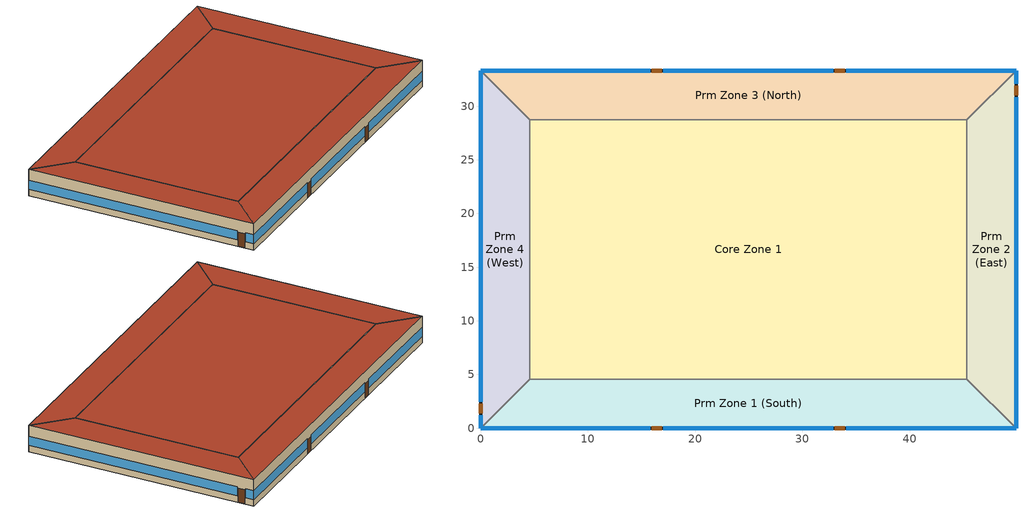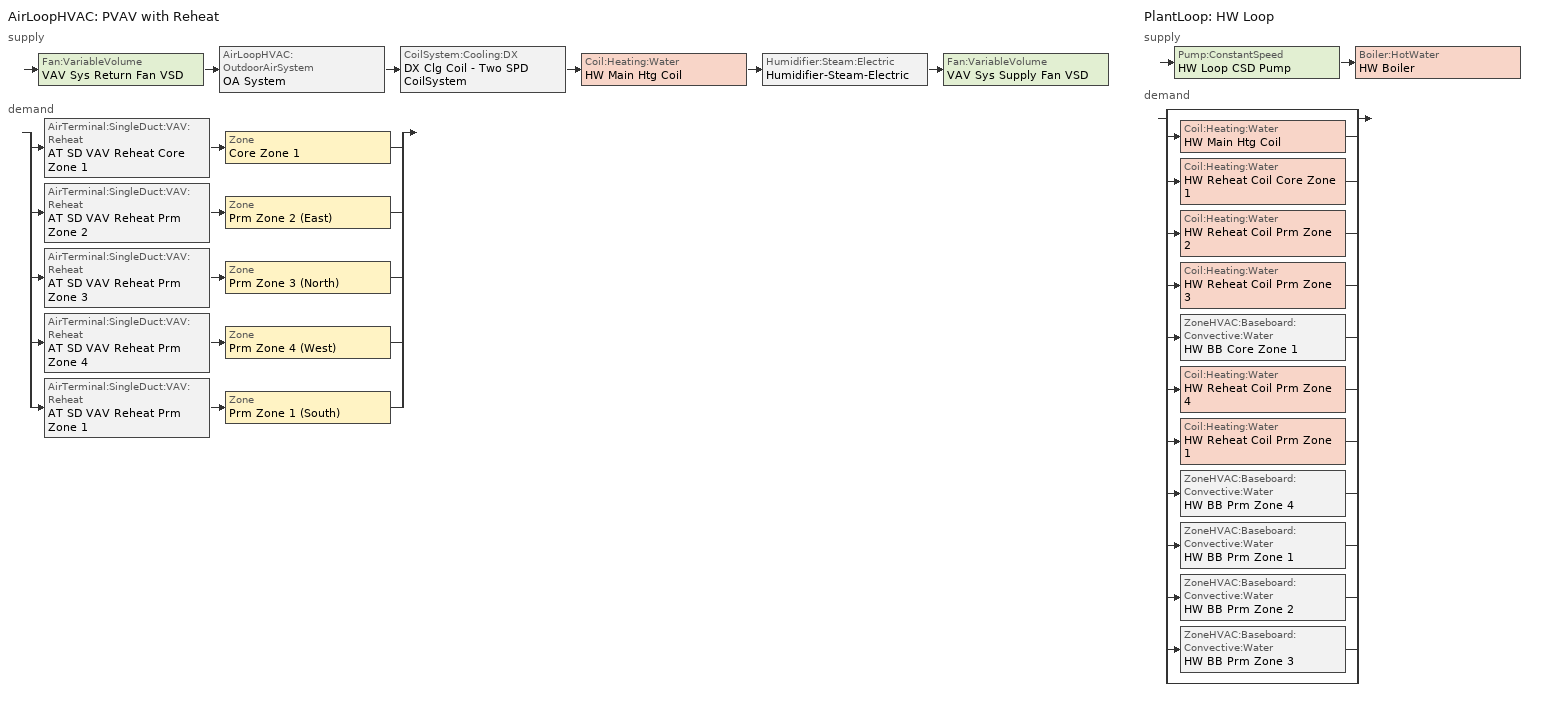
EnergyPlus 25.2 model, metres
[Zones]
Core Zone 1
 floor ground (Slab-on-grade Type 1): 4.57,28.71 45.32,28.71 45.32,4.57 4.57,4.57 z0
 wall to Prm Zone 2 (East) (Interior Wall): 45.32,4.57 45.32,28.71 z0:3.96
 wall to Prm Zone 3 (North) (Interior Wall): 45.32,28.71 4.57,28.71 z0:3.96
 wall to Prm Zone 1 (South) (Interior Wall): 4.57,4.57 45.32,4.57 z0:3.96
 wall to Prm Zone 4 (West) (Interior Wall): 4.57,28.71 4.57,4.57 z0:3.96
 roof outside (Roof Type 1): 4.57,4.57 45.32,4.57 45.32,28.71 4.57,28.71 z3.96
Prm Zone 1 (South)
 floor ground (Slab-on-grade Type 1): 45.32,4.57 49.9,0 0,0 4.57,4.57 z0
 wall outside (ExtWall Type 1): 0,0 49.9,0 z0:3.96
 wall to Prm Zone 2 (East) (Interior Wall): 49.9,0 45.32,4.57 z0:3.96
 wall to Prm Zone 4 (West) (Interior Wall): 4.57,4.57 0,0 z0:3.96
 window (SimpleWindow): 0,0 15.82,0 / 17.04,0 32.89,0 / 34.08,0 49.9,0 z0.98:2.33
 door (Exterior Door): 15.97,0 16.89,0 / 33.01,0 33.92,0 z0:2.13
 roof outside (Roof Type 1): 4.57,4.57 0,0 49.9,0 45.32,4.57 z3.96
Prm Zone 2 (East)
 floor ground (Slab-on-grade Type 1): 45.32,4.57 45.32,28.71 49.9,33.28 49.9,0 z0
 wall outside (ExtWall Type 2): 49.9,0,3.96 49.9,0,0 49.9,33.28,0 49.9,33.28,0.98 49.9,33.28,2.33 49.9,33.28,3.96
 wall to Prm Zone 3 (North) (Interior Wall): 49.9,33.28 45.32,28.71 z0:3.96
 window (SimpleWindow): 49.9,0 49.9,30.85 / 49.9,32.06 49.9,33.28 z0.98:2.33
 door (Exterior Door): 49.9,31 49.9,31.91 z0:2.13
 roof outside (Roof Type 1): 49.9,0 49.9,33.28 45.32,28.71 45.32,4.57 z3.96
Prm Zone 3 (North)
 floor foundation (Slab-on-grade Type 2): 4.57,28.71 0,33.28 49.9,33.28 45.32,28.71 z0
 wall outside (ExtWall Type 3): 49.9,33.28 0,33.28 z0:3.96
 wall to Prm Zone 4 (West) (Interior Wall): 0,33.28 4.57,28.71 z0:3.96
 window (SimpleWindow): 15.82,33.28 0,33.28 / 32.89,33.28 17.04,33.28 / 49.9,33.28 34.08,33.28 z0.98:2.33
 door (Exterior Door): 33.92,33.28 33.01,33.28 / 16.89,33.28 15.97,33.28 z0:2.13
 roof outside (Roof Type 2): 45.32,28.71 49.9,33.28 0,33.28 4.57,28.71 z3.96
Prm Zone 4 (West)
 floor foundation (Slab-on-grade Type 2): 0,33.28 4.57,28.71 4.57,4.57 0,0 z0
 wall outside (ExtWall Type 3): 0,33.28 0,0 z0:3.96
 window (SimpleWindow): 0,1.22 0,0 / 0,33.28 0,2.44 z0.98:2.33
 door (Exterior Door): 0,2.29 0,1.37 z0:2.13
 roof outside (Roof Type 3): 0,0 4.57,4.57 4.57,28.71 0,33.28 z3.96
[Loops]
AirLoopHVAC 'PVAV with Reheat'
 supply: Fan:VariableVolume 'VAV Sys Return Fan VSD' > AirLoopHVAC:OutdoorAirSystem 'OA System' > CoilSystem:Cooling:DX 'DX Clg Coil - Two SPD CoilSystem' > Coil:Heating:Water 'HW Main Htg Coil' > Humidifier:Steam:Electric 'Humidifier-Steam-Electric' > Fan:VariableVolume 'VAV Sys Supply Fan VSD'
 demand: split
  | AirTerminal:SingleDuct:VAV:Reheat 'AT SD VAV Reheat Core Zone 1' > Zone 'Core Zone 1'
  | AirTerminal:SingleDuct:VAV:Reheat 'AT SD VAV Reheat Prm Zone 2' > Zone 'Prm Zone 2 (East)'
  | AirTerminal:SingleDuct:VAV:Reheat 'AT SD VAV Reheat Prm Zone 3' > Zone 'Prm Zone 3 (North)'
  | AirTerminal:SingleDuct:VAV:Reheat 'AT SD VAV Reheat Prm Zone 4' > Zone 'Prm Zone 4 (West)'
  | AirTerminal:SingleDuct:VAV:Reheat 'AT SD VAV Reheat Prm Zone 1' > Zone 'Prm Zone 1 (South)'
PlantLoop 'HW Loop'
 supply: Pump:ConstantSpeed 'HW Loop CSD Pump' > Boiler:HotWater 'HW Boiler'
 demand: split
  | bypass
  | Coil:Heating:Water 'HW Main Htg Coil'
  | Coil:Heating:Water 'HW Reheat Coil Core Zone 1'
  | Coil:Heating:Water 'HW Reheat Coil Prm Zone 2'
  | Coil:Heating:Water 'HW Reheat Coil Prm Zone 3'
  | ZoneHVAC:Baseboard:Convective:Water 'HW BB Core Zone 1'
  | Coil:Heating:Water 'HW Reheat Coil Prm Zone 4'
  | Coil:Heating:Water 'HW Reheat Coil Prm Zone 1'
  | ZoneHVAC:Baseboard:Convective:Water 'HW BB Prm Zone 4'
  | ZoneHVAC:Baseboard:Convective:Water 'HW BB Prm Zone 1'
  | ZoneHVAC:Baseboard:Convective:Water 'HW BB Prm Zone 2'
  | ZoneHVAC:Baseboard:Convective:Water 'HW BB Prm Zone 3'
  | bypass
[Building]
ASHRAE 229 Base Test Building: North Axis {deg}=-0
[Site:Location]
Denver Intl Ap: Latitude {deg}=39.83; Longitude {deg}=-104.65; Time Zone {hr}=-7; Elevation {m}=1650
[Site:GroundTemperature:BuildingSurface]
18, 18, 18, 18, 18, 18, 18, 18, 18, 18, 18, 18
[SizingPeriod:DesignDay] Day of Month=21; Dry-Bulb Temperature Range Modifier Type=DefaultMultipliers; Humidity Condition Type=Wetbulb; Barometric Pressure {Pa}=83009; Rain Indicator=No; Snow Indicator=No; Daylight Saving Time Indicator=No; Solar Model Indicator=ASHRAETau; ASHRAE Clear Sky Optical Depth for Beam Irradiance (taub)=0; ASHRAE Clear Sky Optical Depth for Diffuse Irradiance (taud)=0; Begin Environment Reset Mode=FullResetAtBeginEnvironment
Name | Month | Day Type | Maximum Dry-Bulb Temperature {C} | Daily Dry-Bulb Temperature Range {deltaC} | Wetbulb or DewPoint at Maximum Dry-Bulb {C} | Wind Speed {m/s} | Wind Direction {deg}
Denver.Intl.AP Ann Clg 1% Condns DB=>MWB | 7 | SummerDesignDay | 33.5 | 17.3 | 15.4 | 4.2 | 20
Denver.Intl.AP Ann Htg 99% Condns DB | 12 | WinterDesignDay | -14.6 | 0 | -14.6 | 3.4 | 230
[Material]
Name | Roughness | Thickness {m} | Conductivity {W/m-K} | Density {kg/m3} | Specific Heat {J/kg-K} | Thermal Absorptance | Solar Absorptance | Visible Absorptance
100 mm Floor Insulation | MediumRough | 0.1143 | 0.04 | 91.31 | 838 | 0.7 | 0.7 | 0.7
Built-Up Roofing Type 1 | VeryRough | 0.0095 | 0.16 | 1120 | 1460 | 0.9 | 0.7 | 0.7
Built-Up Roofing Type 2 | VeryRough | 0.00944 | 0.16 | 1120 | 1460 | 0.9 | 0.7 | 0.7
ExtVertInsulation | Smooth | 0.1143 | 0.04 | 91.31 | 838 | 0.9 | 0.65 | 0.65
F08 Metal surface | Smooth | 0.0008 | 45.28 | 7824 | 500 | 0.9 | 0.7 | 0.7
G01a 19mm gypsum board | MediumSmooth | 0.019 | 0.16 | 800 | 1090 | 0.9 | 0.4 | 0.4
Gypsum Board | MediumSmooth | 0.0159 | 0.16 | 800 | 1090 | 0.9 | 0.7 | 0.7
HW CONCRETE FLOOR | Rough | 0.1016 | 2.31 | 2322 | 832 | 0.9 | 0.7 | 0.7
Metal Deck 01; Metal Deck 02 | MediumSmooth | 0.0008 | 45.28 | 7824 | 500 | 0.9 | 0.7 | 0.7
Roof Cont Insulation Board 1 | MediumRough | 0.05273 | 0.02 | 32 | 922 | 0.9 | 0.7 | 0.7
Roof Cont Insulation Board 2 | MediumRough | 0.106 | 0.02 | 32 | 922 | 0.9 | 0.7 | 0.7
Stucco | Smooth | 0.0254 | 0.72 | 1856 | 840 | 0.9 | 0.7 | 0.7
Wall Insulation | MediumRough | 0.062 | 0.037 | 9.6 | 838 | 0.9 | 0.5 | 0.5
Wall Insulation Type 2 | MediumRough | 0.179 | 0.037 | 9.6 | 838 | 0.9 | 0.5 | 0.5
[Material:AirGap]
F04 Wall air space resistance: Thermal Resistance {m2-K/W}=0.15
[Material:NoMass] Roughness=Smooth; Thermal Absorptance=0.9; Solar Absorptance=0.7; Visible Absorptance=0.7
Name | Thermal Resistance {m2-K/W}
Massless Assembly for Roof Type 3 | 2.66
Massless Wall Material for Ext Wall 2 | 0.099
Massless Wall Material for Ext Wall 3 | 1.95
[WindowMaterial:SimpleGlazingSystem]
U 0.569 SHGC 0.387 VT 0.421 Simple Glazing: U-Factor {W/m2-K}=3.23093; Solar Heat Gain Coefficient=0.387; Visible Transmittance=0.421
[Construction]
Exterior Door: F08 Metal surface, 100 mm Floor Insulation
ExtWall Type 1: Gypsum Board, Wall Insulation, Gypsum Board, Stucco
ExtWall Type 2: Massless Wall Material for Ext Wall 2, Wall Insulation Type 2, Massless Wall Material for Ext Wall 2, Stucco
ExtWall Type 3: Massless Wall Material for Ext Wall 3
Interior Wall: G01a 19mm gypsum board, F04 Wall air space resistance, G01a 19mm gypsum board
Roof Type 1: Built-Up Roofing Type 1, Roof Cont Insulation Board 1, Metal Deck 01
Roof Type 2: Built-Up Roofing Type 2, Roof Cont Insulation Board 2, Metal Deck 02
Roof Type 3: Massless Assembly for Roof Type 3
SimpleWindow: U 0.569 SHGC 0.387 VT 0.421 Simple Glazing
Slab-on-grade Type 1; Slab-on-grade Type 2: HW CONCRETE FLOOR
[Zone] Multiplier=1; Part of Total Floor Area=Yes
Core Zone 1; Prm Zone 1 (South); Prm Zone 2 (East); Prm Zone 3 (North); Prm Zone 4 (West)
[Space] Space Type=Space Type Office
Name | Zone
Core Space | Core Zone 1
Prm Space 1 | Prm Zone 1 (South)
Prm Space 2 | Prm Zone 2 (East)
Prm Space 3 | Prm Zone 3 (North)
Prm Space 4 | Prm Zone 4 (West)
[SpaceList]
Space Type Office: Core Space, Prm Space 1, Prm Space 4, Prm Space 2, Prm Space 3
[Lights] Schedule=ASHRAE 229 Office Bldg Light Sch; Design Level Calculation Method=Watts/Area; Watts per Floor Area {W/m2}=11.03; Fraction Replaceable=1
Name | Zone or ZoneList or Space or SpaceList
Core Space 1 Lights | Core Space
Prm Space 1 Lights | Prm Space 1
Prm Space 2 Lights | Prm Space 2
Prm Space 3 Lights | Prm Space 3
Prm Space 4 Lights | Prm Space 4
[People] Number of People Schedule=ASHRAE 229 Bldg Occup Sch; Number of People Calculation Method=People/Area; People per Floor Area {person/m2}=0.0538196; Fraction Radiant=0.3; Activity Level Schedule=ASHRAE 229 Office Activity Level
Name | Zone or ZoneList or Space or SpaceList
Core Space 1 People | Core Space
Prm Space 1 People | Prm Space 1
Prm Space 2 People | Prm Space 2
Prm Space 3 People | Prm Space 3
Prm Space 4 People | Prm Space 4
[ElectricEquipment] Schedule=ASHRAE 229 Office Plug Load Sch; Design Level Calculation Method=Watts/Area; Watts per Floor Area {W/m2}=8.07
Name | Zone or ZoneList or Space or SpaceList
Core Space 1 ElecEquip | Core Space
Prm Space 1 ElecEquip | Prm Space 1
Prm Space 2 ElecEquip | Prm Space 2
Prm Space 3 ElecEquip | Prm Space 3
Prm Space 4 ElecEquip | Prm Space 4
[ZoneInfiltration:DesignFlowRate]
Name | Zone or ZoneList or Space or SpaceList | Schedule | Design Flow Rate Calculation Method | Air Changes per Hour {1/hr} | Temperature Term Coefficient | Velocity Term Coefficient | Flow Rate per Exterior Surface Area {m3/s-m2} | Flow Rate per Floor Area {m3/s-m2} | Design Flow Rate {m3/s}
Infil Method 1 Core Space | Core Space | ASHRAE 229 Office Infil Sch | AirChanges/Hour | 0 | 0.03636 | 0.2237
Infil Method 1 Prm Space 1 | Prm Space 1 | ASHRAE 229 Office Infil Sch | AirChanges/Hour | 0.5 | 0.03636 | 0.2237
Infil Method 2 Prm Space 2 | Prm Space 2 |  | Flow/ExteriorWallArea |  |  |  | 0.0005862
Infil Method 3 Prm Space 3 | Prm Space 3 | ASHRAE 229 Office Infil Sch | Flow/Area |  |  |  |  | 0.0003884
Infil Method 4 Prm Space 4 | Prm Space 4 |  | Flow/Zone |  |  |  |  |  | 0.0537
[ZoneControl:Thermostat] Temperature Difference Between Cutout And Setpoint {deltaC}=0
Name | Zone or ZoneList | Control Type Schedule | Control 1
Core Zone 1 Thermostat | Core Zone 1 | Core Zone 1 Thermostat Schedule | Thermostat Setpoint Dual Setpoint 1
Prm Zone 1 (South) Thermostat | Prm Zone 1 (South) | Prm Zone 1 (South) Thermostat Schedule | Thermostat Setpoint Dual Setpoint 4
Prm Zone 2 (East) Thermostat | Prm Zone 2 (East) | Prm Zone 2 (East) Thermostat Schedule | Thermostat Setpoint Dual Setpoint 5
Prm Zone 3 (North) Thermostat | Prm Zone 3 (North) | Prm Zone 3 (North) Thermostat Schedule | Thermostat Setpoint Dual Setpoint 2
Prm Zone 4 (West) Thermostat | Prm Zone 4 (West) | Prm Zone 4 (West) Thermostat Schedule | Thermostat Setpoint Dual Setpoint 3
[ThermostatSetpoint:DualSetpoint] Heating Setpoint Temperature Schedule=ASHRAE 229 Office HtgSetp; Cooling Setpoint Temperature Schedule=ASHRAE 229 Office ClgSetp
Thermostat Setpoint Dual Setpoint 1; Thermostat Setpoint Dual Setpoint 4; Thermostat Setpoint Dual Setpoint 5; Thermostat Setpoint Dual Setpoint 2; Thermostat Setpoint Dual Setpoint 3
[AirTerminal:SingleDuct:VAV:Reheat] Availability Schedule=Always On Discrete; Maximum Air Flow Rate {m3/s}=0.943895; Zone Minimum Air Flow Input Method=FixedFlowRate; Constant Minimum Air Flow Fraction=Autosize; Fixed Minimum Air Flow Rate {m3/s}=0.0943895; Maximum Hot Water or Steam Flow Rate {m3/s}=Autosize; Minimum Hot Water or Steam Flow Rate {m3/s}=0; Convergence Tolerance=0.001; Damper Heating Action=Normal; Maximum Flow per Zone Floor Area During Reheat {m3/s-m2}=Autocalculate; Maximum Flow Fraction During Reheat=Autocalculate; Maximum Reheat Air Temperature {C}=35
Name | Reheat Coil
AT SD VAV Reheat Core Zone 1 | HW Reheat Coil Core Zone 1
AT SD VAV Reheat Prm Zone 1 | HW Reheat Coil Prm Zone 1
AT SD VAV Reheat Prm Zone 2 | HW Reheat Coil Prm Zone 2
AT SD VAV Reheat Prm Zone 3 | HW Reheat Coil Prm Zone 3
AT SD VAV Reheat Prm Zone 4 | HW Reheat Coil Prm Zone 4
[Coil:Heating:Water] Availability Schedule=Always On Discrete; U-Factor Times Area Value {W/K}=Autosize; Maximum Water Flow Rate {m3/s}=Autosize; Performance Input Method=NominalCapacity; Rated Inlet Water Temperature {C}=82.2; Rated Inlet Air Temperature {C}=16.6; Rated Outlet Water Temperature {C}=71.1; Rated Outlet Air Temperature {C}=32.2; Rated Ratio for Air and Water Convection=0.5
Name | Rated Capacity {W}
HW Reheat Coil Core Zone 1; HW Reheat Coil Prm Zone 1; HW Reheat Coil Prm Zone 2; HW Reheat Coil Prm Zone 3; HW Reheat Coil Prm Zone 4 | 7033.71
HW Main Htg Coil | 43960.7
[ZoneHVAC:Baseboard:Convective:Water] Heating Design Capacity Method=HeatingDesignCapacity; Heating Design Capacity {W}=1758.43; Heating Design Capacity Per Floor Area {W/m2}=0; Fraction of Autosized Heating Design Capacity=1; U-Factor Times Area Value {W/K}=Autosize; Maximum Water Flow Rate {m3/s}=Autosize; Convergence Tolerance=0.001
Name | Availability Schedule
HW BB Core Zone 1; HW BB Prm Zone 1; HW BB Prm Zone 4 | HVAC System Availability Sch
HW BB Prm Zone 2; HW BB Prm Zone 3 | Always On Discrete hvac_library
[Zone equipment]
Core Zone 1: AT SD VAV Reheat Core Zone 1, HW BB Core Zone 1
Prm Zone 1 (South): AT SD VAV Reheat Prm Zone 1, HW BB Prm Zone 1
Prm Zone 2 (East): AT SD VAV Reheat Prm Zone 2, HW BB Prm Zone 2
Prm Zone 3 (North): AT SD VAV Reheat Prm Zone 3, HW BB Prm Zone 3
Prm Zone 4 (West): AT SD VAV Reheat Prm Zone 4, HW BB Prm Zone 4
[Sizing:Zone] Zone Cooling Design Supply Air Temperature Input Method=SupplyAirTemperature; Zone Cooling Design Supply Air Temperature {C}=12.7778; Zone Heating Design Supply Air Temperature Input Method=SupplyAirTemperature; Zone Heating Design Supply Air Temperature {C}=32.2222; Zone Heating Design Supply Air Temperature Difference {deltaC}=11.1111; Zone Cooling Design Supply Air Humidity Ratio {kgWater/kgDryAir}=0.0085; Zone Heating Design Supply Air Humidity Ratio {kgWater/kgDryAir}=0.008; Cooling Design Air Flow Method=DesignDay; Cooling Design Air Flow Rate {m3/s}=0; Cooling Minimum Air Flow per Zone Floor Area {m3/s-m2}=0.000762; Cooling Minimum Air Flow {m3/s}=0; Cooling Minimum Air Flow Fraction=0; Heating Design Air Flow Method=DesignDay; Heating Design Air Flow Rate {m3/s}=0; Heating Maximum Air Flow per Zone Floor Area {m3/s-m2}=0.002032; Heating Maximum Air Flow {m3/s}=0.141584; Heating Maximum Air Flow Fraction=0.3; Account for Dedicated Outdoor Air System=No; Zone Load Sizing Method=Sensible Load Only No Latent Load; Zone Latent Cooling Design Supply Air Humidity Ratio Input Method=HumidityRatioDifference; Zone Cooling Design Supply Air Humidity Ratio Difference {kgWater/kgDryAir}=0.005; Zone Latent Heating Design Supply Air Humidity Ratio Input Method=HumidityRatioDifference; Zone Humidification Design Supply Air Humidity Ratio Difference {kgWater/kgDryAir}=0.005; Type of Space Sum to Use=Coincident
Name | Zone Cooling Design Supply Air Temperature Difference {deltaC} | Design Specification Outdoor Air Object | Design Specification Zone Air Distribution Object
Core Zone 1 | 11.11 | Core Zone 1 DSOA Space List | Core Zone 1 Design Spec Zone Air Dist
Prm Zone 1 (South) | 11.1111 | Prm Zone 1 (South) DSOA Space List | Prm Zone 1 (South) Design Spec Zone Air Dist
Prm Zone 2 (East) | 27.7778 | Prm Zone 2 (East) DSOA Space List | Prm Zone 2 (East) Design Spec Zone Air Dist
Prm Zone 3 (North) | 11.1111 | Prm Zone 3 (North) DSOA Space List | Prm Zone 3 (North) Design Spec Zone Air Dist
Prm Zone 4 (West) | 11.1111 | Prm Zone 4 (West) DSOA Space List | Prm Zone 4 (West) Design Spec Zone Air Dist
[DesignSpecification:ZoneAirDistribution] Zone Air Distribution Effectiveness in Cooling Mode=0.8; Zone Air Distribution Effectiveness in Heating Mode=0.8
Core Zone 1 Design Spec Zone Air Dist; Prm Zone 1 (South) Design Spec Zone Air Dist; Prm Zone 2 (East) Design Spec Zone Air Dist; Prm Zone 3 (North) Design Spec Zone Air Dist; Prm Zone 4 (West) Design Spec Zone Air Dist
[Controller:MechanicalVentilation]
Controller Mechanical Ventilation 1: Availability Schedule=Always On Discrete; Demand Controlled Ventilation=No; System Outdoor Air Method=ZoneSum; Zone or ZoneList 1=Core Zone 1; Design Specification Outdoor Air Object Name 1=DSOA Ventilation; Design Specification Zone Air Distribution Object Name 1=Core Zone 1 Design Spec Zone Air Dist; Zone or ZoneList 2=Prm Zone 1 (South); Design Specification Outdoor Air Object Name 2=DSOA Ventilation; Design Specification Zone Air Distribution Object Name 2=Prm Zone 1 (South) Design Spec Zone Air Dist; Zone or ZoneList 3=Prm Zone 2 (East); Design Specification Outdoor Air Object Name 3=DSOA Ventilation; Design Specification Zone Air Distribution Object Name 3=Prm Zone 2 (East) Design Spec Zone Air Dist; Zone or ZoneList 4=Prm Zone 3 (North); Design Specification Outdoor Air Object Name 4=DSOA Ventilation; Design Specification Zone Air Distribution Object Name 4=Prm Zone 3 (North) Design Spec Zone Air Dist; Zone or ZoneList 5=Prm Zone 4 (West); Design Specification Outdoor Air Object Name 5=DSOA Ventilation; Design Specification Zone Air Distribution Object Name 5=Prm Zone 4 (West) Design Spec Zone Air Dist
[DesignSpecification:OutdoorAir]
DSOA Ventilation: Outdoor Air Method=Sum; Outdoor Air Flow per Person {m3/s-person}=0; Outdoor Air Flow per Zone Floor Area {m3/s-m2}=0; Outdoor Air Flow per Zone {m3/s}=0.0943895; Outdoor Air Flow Air Changes per Hour {1/hr}=0
[DesignSpecification:OutdoorAir:SpaceList] Space 1 Design Specification Outdoor Air Object=DSOA Ventilation
Name | Space 1
Core Zone 1 DSOA Space List | Core Space
Prm Zone 1 (South) DSOA Space List | Prm Space 1
Prm Zone 2 (East) DSOA Space List | Prm Space 2
Prm Zone 3 (North) DSOA Space List | Prm Space 3
Prm Zone 4 (West) DSOA Space List | Prm Space 4
[SurfaceProperty:ExposedFoundationPerimeter]
Name | Exposed Perimeter Calculation Method | Exposed Perimeter Fraction | Total Exposed Perimeter {m}
Floor Prm Space 2 | ExposedPerimeterFraction | 1
Floor Prm Space 3 | TotalExposedPerimeter |  | 49.89576
Floor Prm Space 4 | TotalExposedPerimeter |  | 33.28416
[AirLoopHVAC]
PVAV with Reheat: Design Supply Air Flow Rate {m3/s}=4.71947; Design Return Air Flow Fraction of Supply Air Flow=1
[Sizing:System]
PVAV with Reheat: Type of Load to Size On=Sensible; Design Outdoor Air Flow Rate {m3/s}=Autosize; Central Heating Maximum System Air Flow Ratio=Autosize; Preheat Design Temperature {C}=10; Preheat Design Humidity Ratio {kgWater/kgDryAir}=0.008; Precool Design Temperature {C}=12.7778; Precool Design Humidity Ratio {kgWater/kgDryAir}=0.008; Central Cooling Design Supply Air Temperature {C}=12.7778; Central Heating Design Supply Air Temperature {C}=10; Type of Zone Sum to Use=NonCoincident; 100% Outdoor Air in Cooling=No; 100% Outdoor Air in Heating=No; Central Cooling Design Supply Air Humidity Ratio {kgWater/kgDryAir}=0.0085; Central Heating Design Supply Air Humidity Ratio {kgWater/kgDryAir}=0.008; Cooling Supply Air Flow Rate Method=DesignDay; Cooling Supply Air Flow Rate {m3/s}=4.71947; Cooling Supply Air Flow Rate Per Floor Area {m3/s-m2}=0.00996765; Cooling Fraction of Autosized Cooling Supply Air Flow Rate=1; Cooling Supply Air Flow Rate Per Unit Cooling Capacity {m3/s-W}=3.94755e-05; Heating Supply Air Flow Rate Method=DesignDay; Heating Supply Air Flow Rate {m3/s}=4.71947; Heating Supply Air Flow Rate Per Floor Area {m3/s-m2}=0.00996765; Heating Fraction of Autosized Heating Supply Air Flow Rate=1; Heating Fraction of Autosized Cooling Supply Air Flow Rate=1; Heating Supply Air Flow Rate Per Unit Heating Capacity {m3/s-W}=3.15882e-05; System Outdoor Air Method=ZoneSum; Zone Maximum Outdoor Air Fraction=1; Cooling Design Capacity Method=CoolingDesignCapacity; Cooling Design Capacity {W}=87921.3; Cooling Design Capacity Per Floor Area {W/m2}=234.7; Fraction of Autosized Cooling Design Capacity=1; Heating Design Capacity Method=HeatingDesignCapacity; Heating Design Capacity {W}=43960.7; Heating Design Capacity Per Floor Area {W/m2}=157; Fraction of Autosized Heating Design Capacity=1; Central Cooling Capacity Control Method=OnOff; Occupant Diversity=Autosize
[Controller:WaterCoil]
Controller Water Coil 1: Control Variable=Temperature; Action=Normal; Actuator Variable=Flow; Controller Convergence Tolerance {deltaC}=Autosize; Maximum Actuated Flow {m3/s}=Autosize; Minimum Actuated Flow {m3/s}=0
[AvailabilityManager:NightCycle]
Availability Manager Night Cycle: Applicability Schedule=Always On Discrete; Fan Schedule=HVAC System Availability Sch; Control Type=CycleOnAny; Thermostat Tolerance {deltaC}=1; Cycling Run Time Control Type=FixedRunTime; Cycling Run Time {s}=3600
[Fan:VariableVolume] Availability Schedule=HVAC System Availability Sch; Fan Total Efficiency=0.6; Maximum Flow Rate {m3/s}=4.71947; Fan Power Minimum Flow Rate Input Method=FixedFlowRate; Fan Power Minimum Flow Fraction=0; Fan Power Minimum Air Flow Rate {m3/s}=0; Motor Efficiency=0.9; Motor In Airstream Fraction=1; Fan Power Coefficient 1=0.0407599; Fan Power Coefficient 2=0.088045; Fan Power Coefficient 3=-0.0729261; Fan Power Coefficient 4=0.94374; Fan Power Coefficient 5=0
Name | Pressure Rise {Pa}
VAV Sys Return Fan VSD | 498.178
VAV Sys Supply Fan VSD | 948.125
[SetpointManager:MixedAir] Control Variable=Temperature
Node 115 OS Default SPM; Node 11 OS Default SPM; Node 69 OS Default SPM; Node 116 OS Default SPM
[Controller:OutdoorAir]
OA Controller: Minimum Outdoor Air Flow Rate {m3/s}=0.471947; Maximum Outdoor Air Flow Rate {m3/s}=4.71947; Economizer Control Type=DifferentialEnthalpy; Economizer Control Action Type=ModulateFlow; Economizer Maximum Limit Dry-Bulb Temperature {C}=21.1111; Economizer Maximum Limit Enthalpy {J/kg}=64000; Economizer Minimum Limit Dry-Bulb Temperature {C}=-100; Lockout Type=NoLockout; Minimum Limit Type=FixedMinimum; Mechanical Ventilation Controller=Controller Mechanical Ventilation 1; High Humidity Control=No; High Humidity Outdoor Air Flow Ratio=1; Control High Indoor Humidity Based on Outdoor Humidity Ratio=Yes; Heat Recovery Bypass Control Type=BypassWhenWithinEconomizerLimits; Economizer Operation Staging=InterlockedWithMechanicalCooling
[HeatExchanger:AirToAir:SensibleAndLatent]
ERV Sensible HX: Availability Schedule=Always On Discrete hvac_library; Nominal Supply Air Flow Rate {m3/s}=0.471947; Sensible Effectiveness at 100% Heating Air Flow=0.8; Latent Effectiveness at 100% Heating Air Flow=0; Sensible Effectiveness at 100% Cooling Air Flow=0.8; Latent Effectiveness at 100% Cooling Air Flow=0; Nominal Electric Power {W}=0; Supply Air Outlet Temperature Control=Yes; Heat Exchanger Type=Rotary; Frost Control Type=None; Threshold Temperature {C}=-23.3333; Economizer Lockout=No; Sensible Effectiveness of Heating Air Flow Curve=ERV HX_SensHeatEff; Latent Effectiveness of Heating Air Flow Curve=ERV HX_LatHeatEff; Sensible Effectiveness of Cooling Air Flow Curve=ERV HX_SensCoolEff; Latent Effectiveness of Cooling Air Flow Curve=ERV HX_LatCoolEff
[SetpointManager:OutdoorAirPretreat]
OA Pretreat: Control Variable=Temperature; Minimum Setpoint Temperature {C}=0; Maximum Setpoint Temperature {C}=30; Minimum Setpoint Humidity Ratio {kgWater/kgDryAir}=1e-05; Maximum Setpoint Humidity Ratio {kgWater/kgDryAir}=1
[CoilSystem:Cooling:DX]
DX Clg Coil - Two SPD CoilSystem: Availability Schedule=Always On Discrete hvac_library; Cooling Coil=DX Clg Coil - Two SPD
[Coil:Cooling:DX:TwoSpeed]
DX Clg Coil - Two SPD: Availability Schedule=Always On Discrete hvac_library; High Speed Gross Rated Total Cooling Capacity {W}=87921.3; High Speed Rated Sensible Heat Ratio=Autosize; High Speed Gross Rated Cooling COP {W/W}=3; High Speed Rated Air Flow Rate {m3/s}=4.71947; High Speed 2017 Rated Evaporator Fan Power Per Volume Flow Rate {W/(m3/s)}=773.3; High Speed 2023 Rated Evaporator Fan Power Per Volume Flow Rate {W/(m3/s)}=934.4; Unit Internal Static Air Pressure {Pa}=773.3; Total Cooling Capacity Function of Temperature Curve=OS:Curve:Biquadratic 25; Total Cooling Capacity Function of Flow Fraction Curve=OS:Curve:Quadratic 20; Energy Input Ratio Function of Temperature Curve=OS:Curve:Biquadratic 22; Energy Input Ratio Function of Flow Fraction Curve=OS:Curve:Quadratic 21; Part Load Fraction Correlation Curve=OS:Curve:Quadratic 22; Low Speed Gross Rated Total Cooling Capacity {W}=Autosize; Low Speed Gross Rated Sensible Heat Ratio=Autosize; Low Speed Gross Rated Cooling COP {W/W}=3; Low Speed Rated Air Flow Rate {m3/s}=Autosize; Low Speed 2017 Rated Evaporator Fan Power Per Volume Flow Rate {W/(m3/s)}=773.3; Low Speed 2023 Rated Evaporator Fan Power Per Volume Flow Rate {W/(m3/s)}=934.4; Low Speed Total Cooling Capacity Function of Temperature Curve=OS:Curve:Biquadratic 23; Low Speed Energy Input Ratio Function of Temperature Curve=OS:Curve:Biquadratic 24; Condenser Type=AirCooled; Minimum Outdoor Dry-Bulb Temperature for Compressor Operation {C}=-25; High Speed Evaporative Condenser Effectiveness=0; High Speed Evaporative Condenser Air Flow Rate {m3/s}=Autosize; High Speed Evaporative Condenser Pump Rated Power Consumption {W}=Autosize; Low Speed Evaporative Condenser Effectiveness=0; Low Speed Evaporative Condenser Air Flow Rate {m3/s}=Autosize; Low Speed Evaporative Condenser Pump Rated Power Consumption {W}=Autosize; Basin Heater Capacity {W/K}=10; Basin Heater Setpoint Temperature {C}=2
[SetpointManager:Scheduled]
HC LeavingTemp SPMgr: Control Variable=Temperature; Schedule=HC LeavingTemp Sch Ruleset
[Humidifier:Steam:Electric]
Humidifier-Steam-Electric: Rated Capacity {m3/s}=Autosize; Rated Power {W}=Autosize
[SetpointManager:MultiZone:Humidity:Minimum]
Multi Zone Min Humidity Control: HVAC Air Loop=PVAV with Reheat; Minimum Setpoint Humidity Ratio {kgWater/kgDryAir}=0.005; Maximum Setpoint Humidity Ratio {kgWater/kgDryAir}=0.012
[SetpointManager:Warmest]
Warmest Clg SAT SPMgr: Control Variable=Temperature; HVAC Air Loop=PVAV with Reheat; Minimum Setpoint Temperature {C}=12.2; Maximum Setpoint Temperature {C}=15.6; Strategy=MaximumTemperature
[PlantLoop]
HW Loop: Fluid Type=Water; Plant Equipment Operation Scheme=HW Loop Operation Schemes; Maximum Loop Temperature {C}=93.3333; Minimum Loop Temperature {C}=5.68434e-14; Maximum Loop Flow Rate {m3/s}=0.0012618; Minimum Loop Flow Rate {m3/s}=0; Plant Loop Volume {m3}=Autocalculate; Load Distribution Scheme=Optimal; Plant Loop Demand Calculation Scheme=SingleSetpoint; Common Pipe Simulation=None
[Sizing:Plant]
HW Loop: Loop Type=Heating; Design Loop Exit Temperature {C}=82.2222; Loop Design Temperature Difference {deltaC}=27.7778; Sizing Option=Coincident; Zone Timesteps in Averaging Window=1; Coincident Sizing Factor Mode=None
[Pump:ConstantSpeed]
HW Loop CSD Pump: Design Flow Rate {m3/s}=0.0012618; Design Pump Head {Pa}=179344; Design Power Consumption {W}=380; Motor Efficiency=0.9; Fraction of Motor Inefficiencies to Fluid Stream=0; Pump Control Type=Intermittent; Design Power Sizing Method=PowerPerFlow; Design Electric Power per Unit Flow Rate {W/(m3/s)}=317006; Design Shaft Power per Unit Flow Rate per Unit Head {W/((m3/s)-Pa)}=1.28205
[Boiler:HotWater]
HW Boiler: Fuel Type=NaturalGas; Nominal Capacity {W}=Autosize; Nominal Thermal Efficiency=0.9; Efficiency Curve Temperature Evaluation Variable=LeavingBoiler; Normalized Boiler Efficiency Curve=Boiler Efficiency; Design Water Flow Rate {m3/s}=Autosize; Minimum Part Load Ratio=0.33; Maximum Part Load Ratio=1; Optimum Part Load Ratio=1; Water Outlet Upper Temperature Limit {C}=99; Boiler Flow Mode=ConstantFlow; On Cycle Parasitic Electric Load {W}=0; Sizing Factor=1; Off Cycle Parasitic Fuel Load {W}=0
[SetpointManager:OutdoorAirReset]
Boiler HW SPMgr OA Temp Reset: Control Variable=Temperature; Setpoint at Outdoor Low Temperature {C}=82.2222; Outdoor Low Temperature {C}=-17.7778; Setpoint at Outdoor High Temperature {C}=71.1111; Outdoor High Temperature {C}=4.44444
[PlantEquipmentOperationSchemes]
HW Loop Operation Schemes: Control Scheme 1=HW Loop Heating Operation Scheme; Control Scheme 1 Schedule=Always On Discrete
[PlantEquipmentOperation:HeatingLoad]
HW Loop Heating Operation Scheme: Load Range 1 Lower Limit {W}=0; Load Range 1 Upper Limit {W}=1000000000; Range 1 Equipment List=HW Loop Heating Equipment List
[PlantEquipmentList]
HW Loop Heating Equipment List: HW Boiler
[Foundation:Kiva]
Slab-Foundation: Exterior Vertical Insulation Material=ExtVertInsulation; Exterior Vertical Insulation Depth {m}=0.6096; Wall Height Above Grade {m}=0; Wall Depth Below Slab {m}=0
[Foundation:Kiva:Settings]
Soil Conductivity {W/m-K}=1.8; Soil Density {kg/m3}=3200; Soil Specific Heat {J/kg-K}=836; Ground Solar Absorptivity=0.9; Ground Thermal Absorptivity=0.9; Ground Surface Roughness {m}=0.03; Far-Field Width {m}=40; Deep-Ground Boundary Condition=Autoselect; Deep-Ground Depth {m}=Autocalculate; Minimum Cell Dimension {m}=0.02; Maximum Cell Growth Coefficient=1.5; Simulation Timestep=Hourly
[Schedule:Day:Interval]
Weekday Light Day Schedule; WeeksDays Bldg Occ Day Schedule: No, 06:00, 0, 07:00, 0.1, 08:00, 0.2, 17:00, 0.95, 18:00, 0.3, 22:00, 0.1, 24:00, 0.05
Saturday Light Day Schedule; Saturday Bldg Occ Day Schedule: No, 06:00, 0, 08:00, 0.1, 12:00, 0.3, 17:00, 0.1, 19:00, 0.05, 24:00, 0
Sunday Light Day Schedule; Sunday Bldg Occ Day Schedule: No, 06:00, 0, 18:00, 0.05, 24:00, 0
Office Bldg Light Summer Design Day; Small Office Bldg Equip Summer Design Day; Office Infil Default Schedule; Saturday Infil Rule Day Schedule; Small Office Infil Quarter On Summer Design Day; Small Office Infil Quarter On Winter Design Day; Sunday Office Infil Rule Day Schedule: No, 24:00, 1
Office Bldg Light Winter Design Day; Small Office Bldg Occ Winter Design Day; Small Office Bldg Equip Winter Design Day: No, 24:00, 0
Small Office Bldg Occ Summer Design Day: No, 06:00, 0, 22:00, 1, 24:00, 0.05
Small Office Activity Default Schedule; Small Office Activity Summer Design Day; Small Office Activity Winter Design Day: No, 24:00, 120
Weekdays Plug Load Schedule: No, 06:00, 0.31, 08:00, 0.38, 12:00, 0.86, 13:00, 0.76, 17:00, 0.86, 18:00, 0.48, 24:00, 0.38
Saturday Office Bldg Plug Load Rule Sch: No, 06:00, 0.23, 08:00, 0.38, 12:00, 0.48, 17:00, 0.33, 19:00, 0.29, 24:00, 0.23
Sunday Office Plug Load Rule Day Sch: No, 08:00, 0.23, 17:00, 0.29, 24:00, 0.23
Weekday HtgSetp Schedule: No, 05:00, 15.6, 22:00, 21.1111, 24:00, 15.6
Saturday HtgSetp Day Schedule: No, 05:00, 15.6, 17:00, 21, 24:00, 15.6
Sunday HtgSetp Day Schedule: No, 24:00, 15.6
Office HtgSetp Summer Design Day; Office HtgSetp Winter Design Day: No, 24:00, 21.1111
Weekdays ClgSetp Schedule: No, 06:00, 26.6667, 22:00, 23.8889, 24:00, 26.6667
Saturday ClgSetp Day Schedule: No, 05:00, 26.6667, 17:00, 23.8889, 24:00, 26.6667
Sunday ClgSetp Day Schedule: No, 24:00, 26.6667
Office ClgSetp Summer Design Day; Office ClgSetp Winter Design Day: No, 24:00, 23.8889
WeeksDays Sys Avail Fan Schedule; Sys Avail Summer Design Day; Sys Avail Winter Design Day: No, 06:00, 0, 24:00, 1
Saturday Sys Avail Day Schedule: No, 06:00, 0, 19:00, 1, 24:00, 0
Sunday Sys Avail Day Schedule; Sunday Sys Avail Day Schedule 2: No, 06:00, 0, 18:00, 1, 24:00, 0
HC LeavingTemp Default Sch Day; HC LeavingTemp Summer Design Day Schedule; HC LeavingTemp Winter DesignDay Schedule Day: No, 24:00, 10
[Schedule:Week:Daily]
ASHRAE 229 Office Bldg Light Sch Week Rule - Jan1-Jan2: Weekday Light Day Schedule, Weekday Light Day Schedule, Weekday Light Day Schedule, Weekday Light Day Schedule, Weekday Light Day Schedule, Weekday Light Day Schedule, Saturday Light Day Schedule, Weekday Light Day Schedule, Office Bldg Light Summer Design Day, Office Bldg Light Winter Design Day, Weekday Light Day Schedule, Weekday Light Day Schedule
ASHRAE 229 Office Bldg Light Sch Week Rule - Jan3-Dec31: Sunday Light Day Schedule, Weekday Light Day Schedule, Weekday Light Day Schedule, Weekday Light Day Schedule, Weekday Light Day Schedule, Weekday Light Day Schedule, Saturday Light Day Schedule, Weekday Light Day Schedule, Office Bldg Light Summer Design Day, Office Bldg Light Winter Design Day, Weekday Light Day Schedule, Weekday Light Day Schedule
ASHRAE 229 Bldg Occup Sch Week Rule - Jan1-Jan2: WeeksDays Bldg Occ Day Schedule, WeeksDays Bldg Occ Day Schedule, WeeksDays Bldg Occ Day Schedule, WeeksDays Bldg Occ Day Schedule, WeeksDays Bldg Occ Day Schedule, WeeksDays Bldg Occ Day Schedule, Saturday Bldg Occ Day Schedule, WeeksDays Bldg Occ Day Schedule, Small Office Bldg Occ Summer Design Day, Small Office Bldg Occ Winter Design Day, WeeksDays Bldg Occ Day Schedule, WeeksDays Bldg Occ Day Schedule
ASHRAE 229 Bldg Occup Sch Week Rule - Jan3-Dec31: Sunday Bldg Occ Day Schedule, WeeksDays Bldg Occ Day Schedule, WeeksDays Bldg Occ Day Schedule, WeeksDays Bldg Occ Day Schedule, WeeksDays Bldg Occ Day Schedule, WeeksDays Bldg Occ Day Schedule, Saturday Bldg Occ Day Schedule, WeeksDays Bldg Occ Day Schedule, Small Office Bldg Occ Summer Design Day, Small Office Bldg Occ Winter Design Day, WeeksDays Bldg Occ Day Schedule, WeeksDays Bldg Occ Day Schedule
ASHRAE 229 Office Activity Level Week Rule - Jan1-Dec31: Small Office Activity Default Schedule, Small Office Activity Default Schedule, Small Office Activity Default Schedule, Small Office Activity Default Schedule, Small Office Activity Default Schedule, Small Office Activity Default Schedule, Small Office Activity Default Schedule, Small Office Activity Default Schedule, Small Office Activity Summer Design Day, Small Office Activity Winter Design Day, Small Office Activity Default Schedule, Small Office Activity Default Schedule
ASHRAE 229 Office Plug Load Sch Week Rule - Jan1-Jan2: Weekdays Plug Load Schedule, Weekdays Plug Load Schedule, Weekdays Plug Load Schedule, Weekdays Plug Load Schedule, Weekdays Plug Load Schedule, Weekdays Plug Load Schedule, Saturday Office Bldg Plug Load Rule Sch, Weekdays Plug Load Schedule, Small Office Bldg Equip Summer Design Day, Small Office Bldg Equip Winter Design Day, Weekdays Plug Load Schedule, Weekdays Plug Load Schedule
ASHRAE 229 Office Plug Load Sch Week Rule - Jan3-Dec31: Sunday Office Plug Load Rule Day Sch, Weekdays Plug Load Schedule, Weekdays Plug Load Schedule, Weekdays Plug Load Schedule, Weekdays Plug Load Schedule, Weekdays Plug Load Schedule, Saturday Office Bldg Plug Load Rule Sch, Weekdays Plug Load Schedule, Small Office Bldg Equip Summer Design Day, Small Office Bldg Equip Winter Design Day, Weekdays Plug Load Schedule, Weekdays Plug Load Schedule
ASHRAE 229 Office HtgSetp Week Rule - Jan1-Jan2: Weekday HtgSetp Schedule, Weekday HtgSetp Schedule, Weekday HtgSetp Schedule, Weekday HtgSetp Schedule, Weekday HtgSetp Schedule, Weekday HtgSetp Schedule, Saturday HtgSetp Day Schedule, Weekday HtgSetp Schedule, Office HtgSetp Summer Design Day, Office HtgSetp Winter Design Day, Weekday HtgSetp Schedule, Weekday HtgSetp Schedule
ASHRAE 229 Office HtgSetp Week Rule - Jan3-Dec31: Sunday HtgSetp Day Schedule, Weekday HtgSetp Schedule, Weekday HtgSetp Schedule, Weekday HtgSetp Schedule, Weekday HtgSetp Schedule, Weekday HtgSetp Schedule, Saturday HtgSetp Day Schedule, Weekday HtgSetp Schedule, Office HtgSetp Summer Design Day, Office HtgSetp Winter Design Day, Weekday HtgSetp Schedule, Weekday HtgSetp Schedule
ASHRAE 229 Office ClgSetp Week Rule - Jan1-Jan2: Weekdays ClgSetp Schedule, Weekdays ClgSetp Schedule, Weekdays ClgSetp Schedule, Weekdays ClgSetp Schedule, Weekdays ClgSetp Schedule, Weekdays ClgSetp Schedule, Saturday ClgSetp Day Schedule, Weekdays ClgSetp Schedule, Office ClgSetp Summer Design Day, Office ClgSetp Winter Design Day, Weekdays ClgSetp Schedule, Weekdays ClgSetp Schedule
ASHRAE 229 Office ClgSetp Week Rule - Jan3-Dec31: Sunday ClgSetp Day Schedule, Weekdays ClgSetp Schedule, Weekdays ClgSetp Schedule, Weekdays ClgSetp Schedule, Weekdays ClgSetp Schedule, Weekdays ClgSetp Schedule, Saturday ClgSetp Day Schedule, Weekdays ClgSetp Schedule, Office ClgSetp Summer Design Day, Office ClgSetp Winter Design Day, Weekdays ClgSetp Schedule, Weekdays ClgSetp Schedule
HVAC System Availability Sch Week Rule - Jan1-Jan2: WeeksDays Sys Avail Fan Schedule, WeeksDays Sys Avail Fan Schedule, WeeksDays Sys Avail Fan Schedule, WeeksDays Sys Avail Fan Schedule, WeeksDays Sys Avail Fan Schedule, WeeksDays Sys Avail Fan Schedule, Saturday Sys Avail Day Schedule, Sunday Sys Avail Day Schedule 2, Sys Avail Summer Design Day, Sys Avail Winter Design Day, WeeksDays Sys Avail Fan Schedule, WeeksDays Sys Avail Fan Schedule
HVAC System Availability Sch Week Rule - Jan3-Dec31: Sunday Sys Avail Day Schedule, WeeksDays Sys Avail Fan Schedule, WeeksDays Sys Avail Fan Schedule, WeeksDays Sys Avail Fan Schedule, WeeksDays Sys Avail Fan Schedule, WeeksDays Sys Avail Fan Schedule, Saturday Sys Avail Day Schedule, Sunday Sys Avail Day Schedule 2, Sys Avail Summer Design Day, Sys Avail Winter Design Day, WeeksDays Sys Avail Fan Schedule, WeeksDays Sys Avail Fan Schedule
ASHRAE 229 Office Infil Sch Week Rule - Jan1-Jan2: Office Infil Default Schedule, Office Infil Default Schedule, Office Infil Default Schedule, Office Infil Default Schedule, Office Infil Default Schedule, Office Infil Default Schedule, Saturday Infil Rule Day Schedule, Office Infil Default Schedule, Small Office Infil Quarter On Summer Design Day, Small Office Infil Quarter On Winter Design Day, Office Infil Default Schedule, Office Infil Default Schedule
ASHRAE 229 Office Infil Sch Week Rule - Jan3-Dec31: Sunday Office Infil Rule Day Schedule, Office Infil Default Schedule, Office Infil Default Schedule, Office Infil Default Schedule, Office Infil Default Schedule, Office Infil Default Schedule, Saturday Infil Rule Day Schedule, Office Infil Default Schedule, Small Office Infil Quarter On Summer Design Day, Small Office Infil Quarter On Winter Design Day, Office Infil Default Schedule, Office Infil Default Schedule
HC LeavingTemp Sch Ruleset Week Rule - Jan1-Dec31: HC LeavingTemp Default Sch Day, HC LeavingTemp Default Sch Day, HC LeavingTemp Default Sch Day, HC LeavingTemp Default Sch Day, HC LeavingTemp Default Sch Day, HC LeavingTemp Default Sch Day, HC LeavingTemp Default Sch Day, HC LeavingTemp Default Sch Day, HC LeavingTemp Summer Design Day Schedule, HC LeavingTemp Winter DesignDay Schedule Day, HC LeavingTemp Default Sch Day, HC LeavingTemp Default Sch Day
[Schedule:Year]
ASHRAE 229 Office Bldg Light Sch: ASHRAE 229 Office Bldg Light Sch Week Rule - Jan1-Jan2, 1, 1, 1, 2, ASHRAE 229 Office Bldg Light Sch Week Rule - Jan3-Dec31, 1, 3, 12, 31
ASHRAE 229 Bldg Occup Sch: ASHRAE 229 Bldg Occup Sch Week Rule - Jan1-Jan2, 1, 1, 1, 2, ASHRAE 229 Bldg Occup Sch Week Rule - Jan3-Dec31, 1, 3, 12, 31
ASHRAE 229 Office Activity Level: ASHRAE 229 Office Activity Level Week Rule - Jan1-Dec31, 1, 1, 12, 31
ASHRAE 229 Office Plug Load Sch: ASHRAE 229 Office Plug Load Sch Week Rule - Jan1-Jan2, 1, 1, 1, 2, ASHRAE 229 Office Plug Load Sch Week Rule - Jan3-Dec31, 1, 3, 12, 31
ASHRAE 229 Office HtgSetp: ASHRAE 229 Office HtgSetp Week Rule - Jan1-Jan2, 1, 1, 1, 2, ASHRAE 229 Office HtgSetp Week Rule - Jan3-Dec31, 1, 3, 12, 31
ASHRAE 229 Office ClgSetp: ASHRAE 229 Office ClgSetp Week Rule - Jan1-Jan2, 1, 1, 1, 2, ASHRAE 229 Office ClgSetp Week Rule - Jan3-Dec31, 1, 3, 12, 31
HVAC System Availability Sch: HVAC System Availability Sch Week Rule - Jan1-Jan2, 1, 1, 1, 2, HVAC System Availability Sch Week Rule - Jan3-Dec31, 1, 3, 12, 31
ASHRAE 229 Office Infil Sch: ASHRAE 229 Office Infil Sch Week Rule - Jan1-Jan2, 1, 1, 1, 2, ASHRAE 229 Office Infil Sch Week Rule - Jan3-Dec31, 1, 3, 12, 31
HC LeavingTemp Sch Ruleset: HC LeavingTemp Sch Ruleset Week Rule - Jan1-Dec31, 1, 1, 12, 31
[Schedule:Compact]
Core Zone 1 Thermostat Schedule; Prm Zone 1 (South) Thermostat Schedule; Prm Zone 2 (East) Thermostat Schedule; Prm Zone 3 (North) Thermostat Schedule; Prm Zone 4 (West) Thermostat Schedule: Through: 12/31, For: AllDays, Until: 24:00, 4
[Schedule:Constant]
Always On Discrete: OnOff, 1
Always On Discrete hvac_library: OnOff hvac_library, 1
[Table:Lookup]
ERV HX_SensHeatEff: ERV HX_SensHeatEff Independent Variable List, DivisorOnly, 0.76, 0, 10, Dimensionless, 0.81, 0.76
ERV HX_LatHeatEff: ERV HX_LatHeatEff Independent Variable List, DivisorOnly, 0.68, 0, 10, Dimensionless, 0.73, 0.68
ERV HX_SensCoolEff: ERV HX_SensCoolEff Independent Variable List, DivisorOnly, 0.76, 0, 10, Dimensionless, 0.81, 0.76
ERV HX_LatCoolEff: ERV HX_LatCoolEff Independent Variable List, DivisorOnly, 0.68, 0, 10, Dimensionless, 0.73, 0.68
[Table:IndependentVariableList]
ERV HX_SensHeatEff Independent Variable List; ERV HX_LatHeatEff Independent Variable List; ERV HX_SensCoolEff Independent Variable List; ERV HX_LatCoolEff Independent Variable List: ERV HX_IndependentVariable
[Table:IndependentVariable]
ERV HX_IndependentVariable: Linear, Linear, 0, 10, Dimensionless, 0.75, 1
[Curve:Biquadratic]
Name | Coefficient1 Constant | Coefficient2 x | Coefficient3 x**2 | Coefficient4 y | Coefficient5 y**2 | Coefficient6 x*y | Minimum Value of x | Maximum Value of x | Minimum Value of y | Maximum Value of y | Input Unit Type for X | Input Unit Type for Y | Output Unit Type
OS:Curve:Biquadratic 25; OS:Curve:Biquadratic 23 | 0.42415 | 0.04426 | -0.00042 | 0.00333 | -8e-05 | -0.00021 | 17 | 22 | 13 | 46
OS:Curve:Biquadratic 22; OS:Curve:Biquadratic 24 | 1.23649 | -0.02431 | 0.00057 | -0.01434 | 0.00063 | -0.00038 | 17 | 22 | 13 | 46
Boiler Efficiency | 1 | 0 | 0 | 0 | 0 | 0 | 0 | 1 | 0 | 1 | Dimensionless | Dimensionless | Dimensionless
[Curve:Quadratic]
Name | Coefficient1 Constant | Coefficient2 x | Coefficient3 x**2 | Minimum Value of x | Maximum Value of x
OS:Curve:Quadratic 20 | 0.77136 | 0.34053 | -0.11088 | 0.75918 | 1.13877
OS:Curve:Quadratic 21 | 1.2055 | -0.32953 | 0.12308 | 0.75918 | 1.13877
OS:Curve:Quadratic 22 | 0.771 | 0.229 | 0 | 0 | 1
